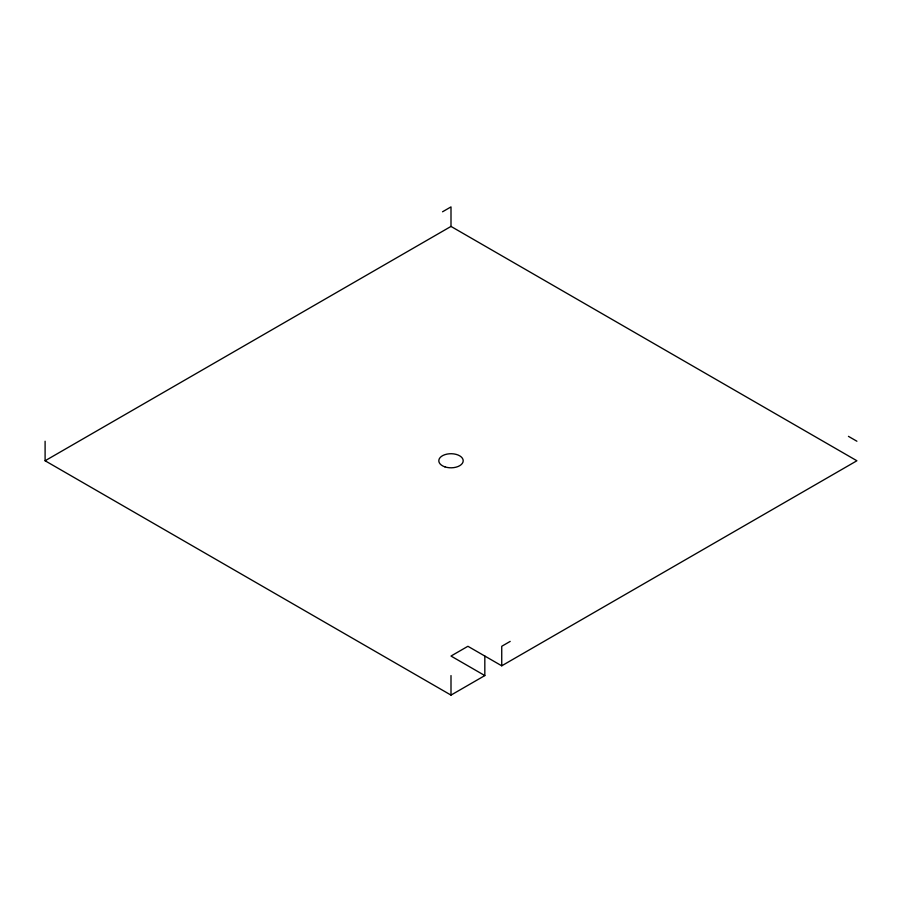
<?xml version="1.0" encoding="UTF-8"?>
<svg xmlns="http://www.w3.org/2000/svg" width="902" height="902" viewBox="0 0 902 902"><rect width="100%" height="100%" fill="white"/><g stroke="black" fill="none" stroke-linecap="round" stroke-linejoin="round"><path stroke-width="1.35" d="M442.544 211.778L451 206.896L451 226.425L856.9 460.764L501.737 665.811L467.912 646.283L451 656.047L484.825 675.575L484.825 656.047M45.1 441.236L45.1 460.764L451 226.425M510.194 641.401L501.737 646.283L501.737 665.811M45.1 460.764L451 695.104L484.825 675.575M848.444 436.354L856.9 441.236M451 675.575L451 695.104M444.9 466.864A12.2 7.047 0 0 0 463.2 460.764A12.2 7.047 0 0 0 444.9 454.664A12.2 7.047 0 0 0 444.9 466.864"/></g></svg>
